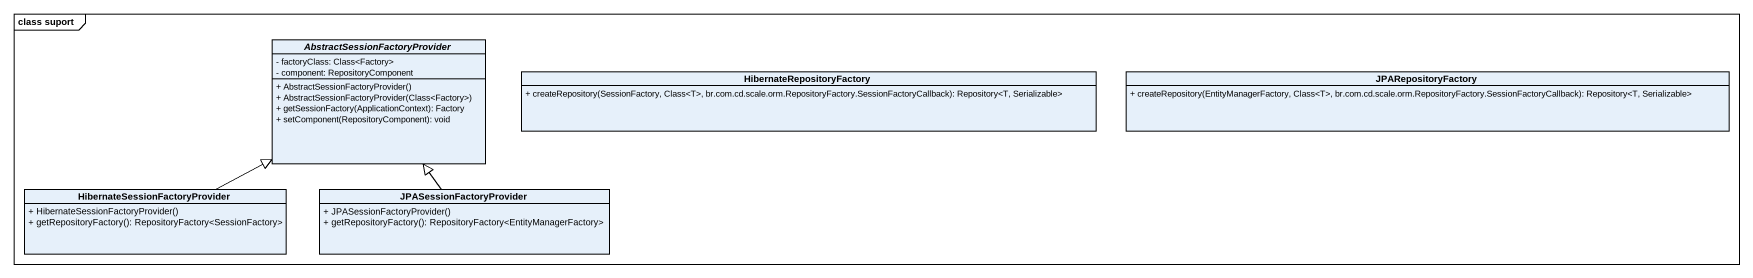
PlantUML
@startuml
mainframe class suport
hide circle
hide empty members
skinparam classAttributeIconSize 0
abstract class "AbstractSessionFactoryProvider" as AbstractSessionFactoryProvid {
  - factoryClass: Class<Factory>
  - component: RepositoryComponent
  + AbstractSessionFactoryProvider()
  + AbstractSessionFactoryProvider(Class<Factory>)
  + getSessionFactory(ApplicationContext): Factory
  + setComponent(RepositoryComponent): void
}
class HibernateRepositoryFactory {
  + createRepository(SessionFactory, Class<T>, br.com.cd.scale.orm.RepositoryFactory.SessionFactoryCallback): Repository<T, Serializable>
}
class JPARepositoryFactory {
  + createRepository(EntityManagerFactory, Class<T>, br.com.cd.scale.orm.RepositoryFactory.SessionFactoryCallback): Repository<T, Serializable>
}
class "HibernateSessionFactoryProvider" as HibernateSessionFactoryProvi {
  + HibernateSessionFactoryProvider()
  + getRepositoryFactory(): RepositoryFactory<SessionFactory>
}
class JPASessionFactoryProvider {
  + JPASessionFactoryProvider()
  + getRepositoryFactory(): RepositoryFactory<EntityManagerFactory>
}
HibernateSessionFactoryProvi -right-|> AbstractSessionFactoryProvid
JPASessionFactoryProvider -up-|> AbstractSessionFactoryProvid
@enduml
